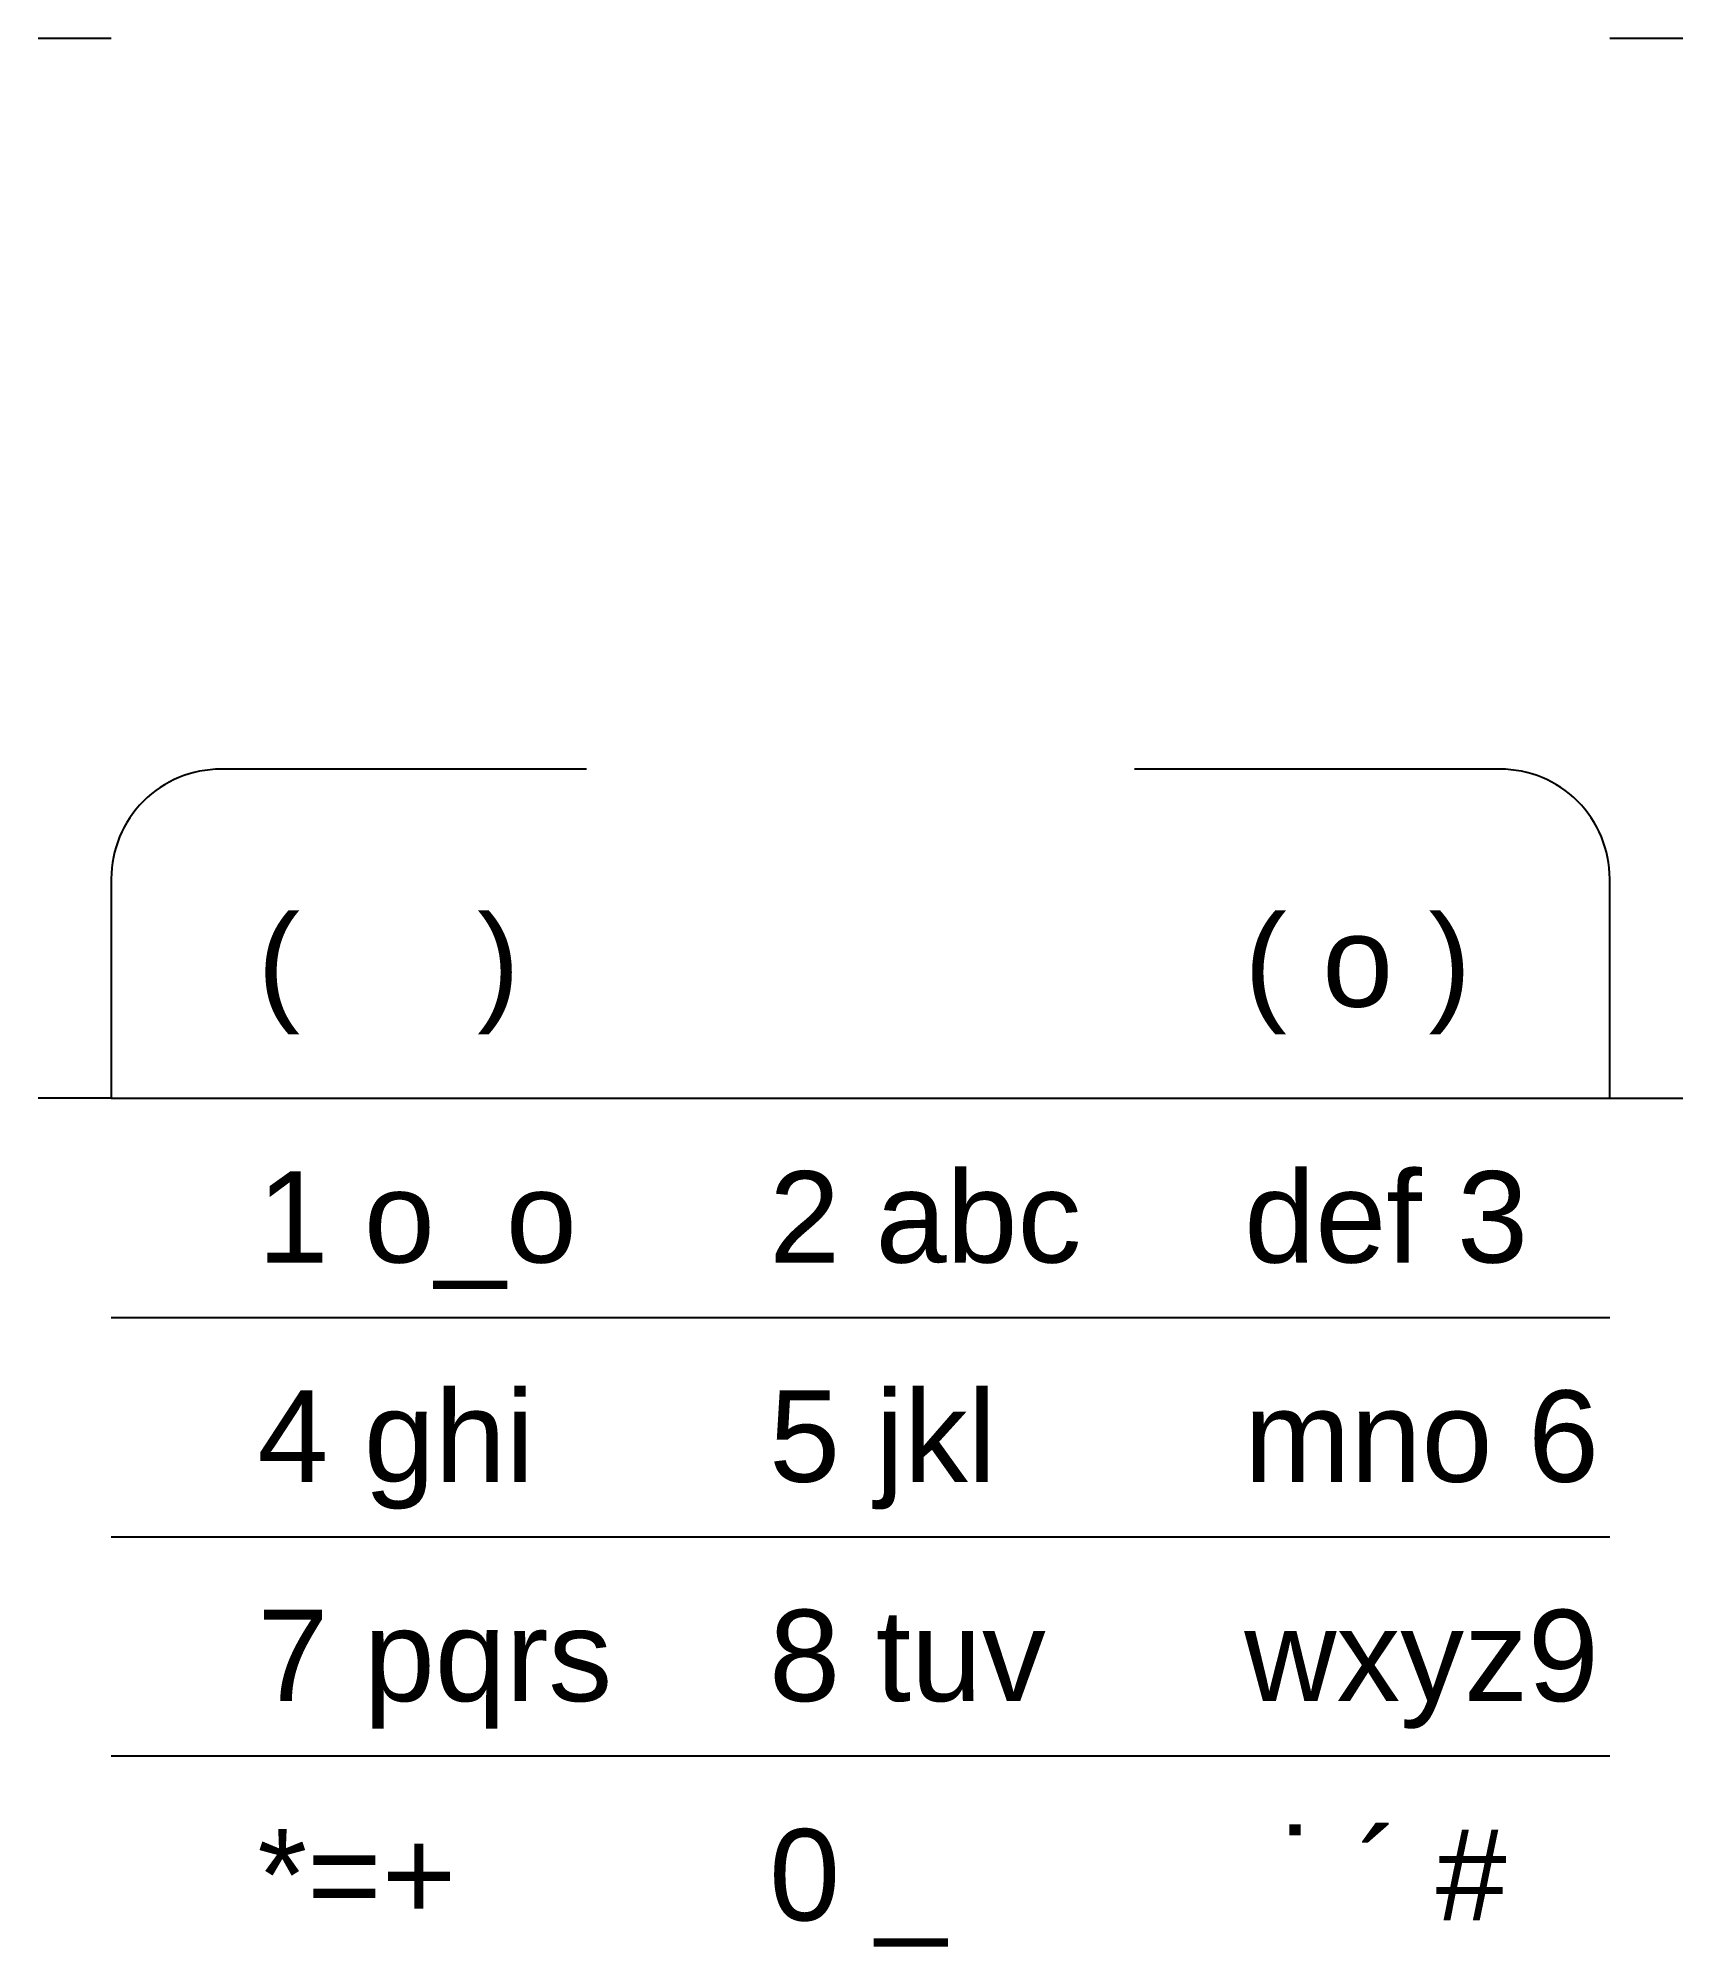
# Model space of a CAD drawing. Header units: millimetres. Extents: x 1500 to 1545, y 905.8 to 958.
import ezdxf

# ---------------------------------------------------------------- set-up
doc = ezdxf.new("R2010")
doc.units = ezdxf.units.MM
doc.styles.get("Standard").update_dxf_attribs({"font": 'arial.ttf'})

msp = doc.modelspace()

# ---------------------------------------------------------------- linework, layer by layer
for p, q in [((1500, 958), (1502, 958)), ((1543, 958), (1545, 958)), ((1502, 929), (1500, 929)), ((1543, 929), (1545, 929)), ((1502, 923), (1543, 923)), ((1502, 917), (1543, 917)), ((1502, 911), (1543, 911))]:
    msp.add_line(p, q)
msp.add_lwpolyline([(1515, 938), (1505, 938, 0.414214), (1502, 935), (1502, 929), (1543, 929), (1543, 935, 0.414214), (1540, 938), (1530, 938)], format="xyb")

# ---------------------------------------------------------------- texts
at = {"char_height": 2.5, "width": 16.5, "attachment_point": 1}
for s, insert in [('{\\C3;(     )}', (1506, 934)), ('{\\C1;( o )}', (1533, 934)), ('1 o_o', (1506, 927)), ('2 abc', (1520, 927)), ('def 3', (1533, 927)), ('4 ghi', (1506, 921)), ('5 jkl', (1520, 921)), ('mno 6', (1533, 921)), ('7 pqrs', (1506, 915)), ('8 tuv', (1520, 915)), ('wxyz9', (1533, 915)), ('*=+', (1506, 909)), ('0 _', (1520, 909)), (' ˙ ´ #', (1533, 909))]:
    msp.add_mtext(s, dxfattribs=dict(at, insert=insert))

doc.saveas('drawing.dxf')
